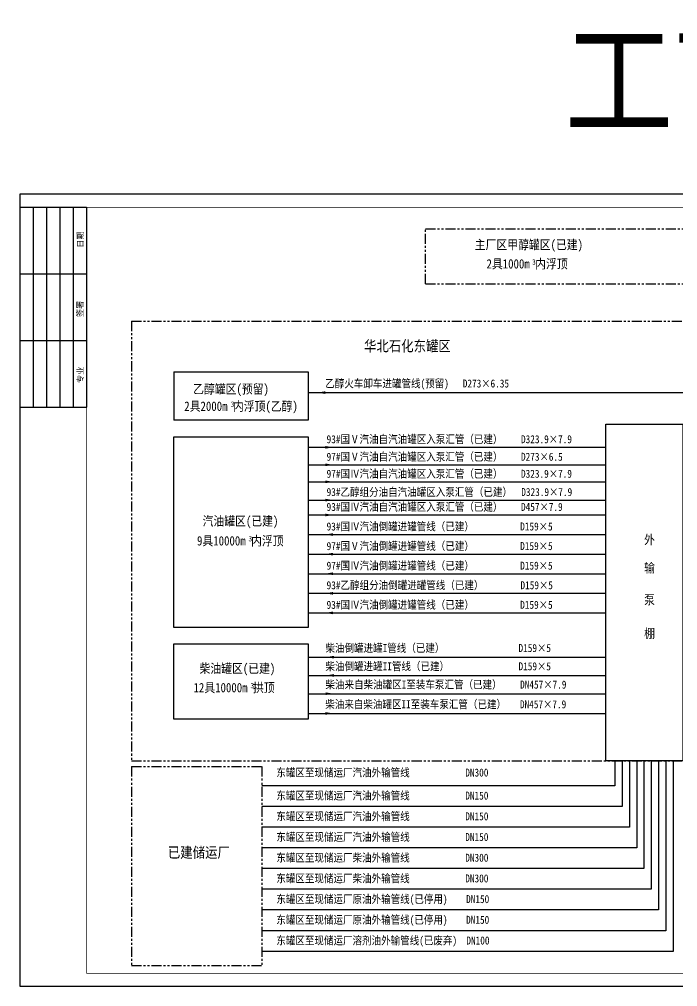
# Model space of a CAD drawing. Header units: millimetres. Extents: x 36820 to 41163, y -3485 to -2358.
# Drawn here: x 36820.2 to 37066.8, y -3073.8 to -2711.4 of the extents above; entities that cross this region are included whole.
import ezdxf

# ---------------------------------------------------------------- set-up
doc = ezdxf.new("R2010")
doc.units = ezdxf.units.MM
doc.header["$LTSCALE"] = 6
doc.linetypes.add('PHANTOM2', pattern=[1.25, 0.625, -0.125, 0.125, -0.125, 0.125, -0.125])
doc.layers.add('bc', color=7, linetype='Continuous')
doc.layers.add('DEVICE', color=4, linetype='Continuous')
doc.styles.add('ST', font='')
doc.styles.get("Standard").update_dxf_attribs({"font": ''})
doc.styles.get('ST').set_extended_font_data('SimSun')
doc.styles.get('Standard').set_extended_font_data('NSimSun')

# ---------------------------------------------------------------- blocks, each defined once
blk = doc.blocks.new('hqz')
for p, q in [((-20, -75), (-20, 0)), ((-15, -75), (-15, 0)), ((-10, -75), (-10, 0)), ((-5, -75), (-5, 0))]:
    blk.add_line(p, q)
at = {"const_width": 0.5}
for points in [[(0, 0), (-25, 0)], [(0, -75), (0, 0)], [(0, -25), (-25, -25)], [(0, -50), (-25, -50)], [(-25, -75), (0, -75)]]:
    blk.add_lwpolyline(points, dxfattribs=at)
for s, p in [('日期', (-1.31, -15.13)), ('签署', (-1.4, -41.16)), ('专业', (-1.32, -65.85))]:
    blk.add_text(s, height=2.2, rotation=90).set_placement(p)

msp = doc.modelspace()

# ---------------------------------------------------------------- linework, layer by layer
at = {"color": 2, "linetype": 'PHANTOM2'}
for p, q in [((36972.381, -2789.852), (37082.588, -2789.852)), ((36972.381, -2810.486), (36972.381, -2789.852)), ((36972.381, -2810.486), (37082.588, -2810.486)), ((36862.174, -2824.526), (36862.174, -2989.204)), ((36862.174, -2824.526), (37082.588, -2824.526)), ((36862.174, -2989.204), (37082.588, -2989.204)), ((36862.174, -2991.392), (36862.174, -3065.949)), ((36862.174, -2991.392), (36911.005, -2991.392)), ((36911.005, -2991.392), (36911.005, -3065.949)), ((36862.174, -3065.949), (36911.005, -3065.949))]:
    msp.add_line(p, q, dxfattribs=at)
at = {"color": 7}
for p, q in [((36878.033, -2843.425), (36928.429, -2843.425)), ((36878.033, -2843.425), (36878.033, -2861.517)), ((36928.429, -2843.425), (36928.429, -2861.517)), ((36928.429, -2861.517), (36878.033, -2861.517)), ((36878.033, -2867.853), (36928.429, -2867.853)), ((36878.033, -2939.307), (36878.033, -2867.853)), ((36928.429, -2867.853), (36928.429, -2939.307)), ((36928.429, -2939.307), (36878.033, -2939.307)), ((36878.033, -2945.358), (36928.429, -2945.358)), ((36878.033, -2945.358), (36928.429, -2945.358)), ((36878.033, -2973.643), (36878.033, -2945.358)), ((36878.033, -2955.565), (36878.033, -2945.415)), ((36928.429, -2945.358), (36928.429, -2955.508)), ((36928.429, -2945.358), (36928.429, -2973.643)), ((36928.429, -2973.643), (36878.033, -2973.643))]:
    msp.add_line(p, q, dxfattribs=at)
at = {"color": 6}
for p, q in [((36928.429, -2871.747), (37039.96, -2871.747)), ((36928.429, -2878.312), (37039.96, -2878.312)), ((36928.429, -2884.685), (37039.96, -2884.685)), ((36928.429, -2891.527), (37039.96, -2891.527)), ((36928.429, -2897.096), (37039.96, -2897.096)), ((36928.429, -2904.434), (37039.96, -2904.434)), ((36928.429, -2911.772), (37039.96, -2911.772)), ((36928.429, -2919.11), (37039.96, -2919.11)), ((36928.429, -2926.448), (37039.96, -2926.448)), ((36928.429, -2933.787), (37039.96, -2933.787))]:
    msp.add_line(p, q, dxfattribs=at)
at = {"color": 5}
for p, q in [((36928.504, -2950.368), (37040.035, -2950.368)), ((36928.504, -2957.216), (37040.035, -2957.216)), ((36928.504, -2964.063), (37040.035, -2964.063)), ((36928.429, -2971.45), (37039.96, -2971.45))]:
    msp.add_line(p, q, dxfattribs=at)
at = {"color": 6, "linetype": 'ByBlock'}
for p, q in [((37043.291, -2989.204), (37043.291, -2998.561)), ((37046.02, -2989.204), (37046.02, -3006.317)), ((37048.75, -2989.204), (37048.75, -3014.072)), ((37051.479, -2989.204), (37051.479, -3021.828)), ((37043.291, -2998.561), (36911.005, -2998.561)), ((37046.02, -3006.317), (36911.005, -3006.317)), ((37048.75, -3014.072), (36911.005, -3014.072)), ((37051.479, -3021.828), (36911.005, -3021.828))]:
    msp.add_line(p, q, dxfattribs=at)
at = {"color": 30, "linetype": 'ByBlock'}
for p, q in [((37059.667, -2989.204), (37059.667, -3045.094)), ((37062.396, -2989.204), (37062.396, -3052.85)), ((37059.667, -3045.094), (36911.005, -3045.094)), ((37062.396, -3052.85), (36911.005, -3052.85))]:
    msp.add_line(p, q, dxfattribs=at)
at = {"color": 3, "linetype": 'ByBlock'}
for p, q in [((37065.125, -2989.204), (37065.125, -3060.605)), ((37065.125, -3060.605), (36911.005, -3060.605))]:
    msp.add_line(p, q, dxfattribs=at)
at = {"color": 240, "const_width": 0.5}
msp.add_lwpolyline([(36928.429, -2851.253), (37161.564, -2851.253)], dxfattribs=at)
at = {"color": 7}
msp.add_lwpolyline([(36931.823, -2851.253, 0, 1, 0), (36934.823, -2851.253, 1, 1, 0)], format="xyseb", dxfattribs=at)
at = {"color": 6}
for points in [[(36937.823, -2871.747, 0, 1, 0), (36934.823, -2871.747, 1, 1, 0)], [(36937.823, -2878.312, 0, 1, 0), (36934.823, -2878.312, 1, 1, 0)], [(36937.823, -2884.685, 0, 1, 0), (36934.823, -2884.685, 1, 1, 0)], [(36937.823, -2891.527, 0, 1, 0), (36934.823, -2891.527, 1, 1, 0)], [(36937.823, -2897.096, 0, 1, 0), (36934.823, -2897.096, 1, 1, 0)], [(36934.697, -2904.434, 0, 1, 0), (36937.697, -2904.434, 1, 1, 0)], [(36934.697, -2911.772, 0, 1, 0), (36937.697, -2911.772, 1, 1, 0)], [(36934.697, -2919.11, 0, 1, 0), (36937.697, -2919.11, 1, 1, 0)], [(36934.697, -2926.448, 0, 1, 0), (36937.697, -2926.448, 1, 1, 0)], [(36934.697, -2933.787, 0, 1, 0), (36937.697, -2933.787, 1, 1, 0)]]:
    msp.add_lwpolyline(points, format="xyseb", dxfattribs=at)
at = {"color": 5}
for points in [[(36935.081, -2950.368, 0, 1, 0), (36938.081, -2950.368, 1, 1, 0)], [(36935.081, -2957.216, 0, 1, 0), (36938.081, -2957.216, 1, 1, 0)], [(36937.897, -2964.063, 0, 1, 0), (36934.897, -2964.063, 1, 1, 0)], [(36937.823, -2971.45, 0, 1, 0), (36934.823, -2971.45, 1, 1, 0)]]:
    msp.add_lwpolyline(points, format="xyseb", dxfattribs=at)
at = {"layer": 'bc', "color": 2, "linetype": 'Continuous', "ltscale": 0.13}
for points in [[(36820.444, -2776.821), (37472.334, -2776.821), (37472.334, -3073.821), (36820.444, -3073.821)], [(37039.96, -2863.068), (37068.777, -2863.068), (37068.777, -2989.204), (37039.96, -2989.204)]]:
    msp.add_lwpolyline(points, close=True, dxfattribs=at)
at = {"layer": 'bc', "color": 2, "linetype": 'Continuous', "ltscale": 0.13, "const_width": 0.3}
msp.add_lwpolyline([(36845.444, -2781.821), (37467.334, -2781.821), (37467.334, -3068.821), (36845.444, -3068.821)], close=True, dxfattribs=at)
at = {"layer": 'DEVICE', "color": 5, "linetype": 'ByBlock'}
for p, q in [((37054.208, -2989.204), (37054.208, -3029.583)), ((37056.937, -2989.204), (37056.937, -3037.339)), ((37054.208, -3029.583), (36911.005, -3029.583)), ((37056.937, -3037.339), (36911.005, -3037.339))]:
    msp.add_line(p, q, dxfattribs=at)

# ---------------------------------------------------------------- block references
at = {"layer": 'bc'}
msp.add_blockref('hqz', (36845.444, -2781.821), dxfattribs=at)

# ---------------------------------------------------------------- texts
at = {"style": 'ST', "width": 0.85}
msp.add_text('工艺流程框图', height=35, dxfattribs=at).set_placement((37024.56, -2751.59))
at = {"layer": 'DEVICE', "color": 7, "style": 'ST', "width": 0.85}
for s, height, p in [('主厂区甲醇罐区(已建)', 3.5, (36990.811, -2797.555)), ('2具1000m 内浮顶', 3.5, (36995.213, -2804.744)), ('3', 2, (37012.304, -2803.314)), ('华北石化东罐区', 4, (36949.348, -2835.783)), ('乙醇罐区(预留)', 3.5, (36885.303, -2851.633)), ('乙醇火车卸车进罐管线(预留)   D273×6.35', 3, (36934.803, -2849.33)), ('2具2000m 内浮顶(乙醇)  ', 3.5, (36881.983, -2858.086)), ('3', 2, (36899.387, -2856.553)), ('汽油罐区(已建)', 3.5, (36888.854, -2901.108)), ('9具10000m 内浮顶 ', 3.5, (36886.758, -2908.523)), ('3', 2, (36906.031, -2906.989)), ('外', 3.5, (37054.269, -2908.092)), ('输', 3.5, (37054.269, -2918.658)), ('泵', 3.5, (37054.269, -2930.596)), ('棚', 3.5, (37054.269, -2943.221)), ('柴油罐区(已建)', 3.5, (36887.689, -2956.339)), ('12具10000m 拱顶 ', 3.5, (36885.443, -2963.527)), ('3', 2, (36906.784, -2961.993)), ('已建储运厂', 4, (36875.857, -3025.526))]:
    msp.add_text(s, height=height, dxfattribs=at).set_placement(p)
at = {"layer": 'DEVICE', "color": 6, "style": 'ST', "width": 0.85}
for s, p in [('93#国Ⅴ汽油自汽油罐区入泵汇管（已建）    D323.9×7.9  ', (36935.304, -2870.214)), ('97#国Ⅴ汽油自汽油罐区入泵汇管（已建）    D273×6.5', (36935.304, -2876.78)), ('97#国Ⅳ汽油自汽油罐区入泵汇管（已建）    D323.9×7.9', (36935.304, -2883.152)), ('93#乙醇组分油自汽油罐区入泵汇管（已建）  D323.9×7.9', (36935.304, -2889.994)), ('93#国Ⅳ汽油自汽油罐区入泵汇管（已建）    D457×7.9', (36935.304, -2895.563)), ('93#国Ⅳ汽油倒罐进罐管线（已建）          D159×5 ', (36935.304, -2902.901)), ('97#国Ⅴ汽油倒罐进罐管线（已建）          D159×5 ', (36935.304, -2910.239)), ('97#国Ⅳ汽油倒罐进罐管线（已建）          D159×5 ', (36935.304, -2917.577)), ('93#乙醇组分油倒罐进罐管线（已建）        D159×5 ', (36935.304, -2924.916)), ('93#国Ⅳ汽油倒罐进罐管线（已建）          D159×5 ', (36935.304, -2932.254)), ('东罐区至现储运厂汽油外输管线            DN300', (36916.461, -2995.098)), ('东罐区至现储运厂汽油外输管线            DN150', (36916.461, -3003.742)), ('东罐区至现储运厂汽油外输管线            DN150', (36916.461, -3011.497)), ('东罐区至现储运厂汽油外输管线            DN150', (36916.461, -3019.253))]:
    msp.add_text(s, height=3, dxfattribs=at).set_placement(p)
at = {"layer": 'DEVICE', "color": 5, "style": 'ST', "width": 0.85}
for s, p in [('柴油倒罐进罐I管线（已建）                D159×5 ', (36934.877, -2948.445)), ('柴油倒罐进罐II管线（已建）               D159×5 ', (36934.877, -2955.293)), ('柴油来自柴油罐区I至装车泵汇管（已建）    DN457×7.9', (36934.877, -2962.141)), ('柴油来自柴油罐区II至装车泵汇管（已建）   DN457×7.9', (36934.803, -2969.527)), ('东罐区至现储运厂柴油外输管线            DN300', (36916.461, -3027.008)), ('东罐区至现储运厂柴油外输管线            DN300', (36916.461, -3034.764))]:
    msp.add_text(s, height=3, dxfattribs=at).set_placement(p)
at = {"layer": 'DEVICE', "color": 30, "style": 'ST', "width": 0.85}
for p in [(36916.461, -3042.519), (36916.461, -3050.275)]:
    msp.add_text('东罐区至现储运厂原油外输管线(已停用)    DN150', height=3, dxfattribs=at).set_placement(p)
at = {"layer": 'DEVICE', "color": 3, "style": 'ST', "width": 0.85}
msp.add_text('东罐区至现储运厂溶剂油外输管线(已废弃)  DN100', height=3, dxfattribs=at).set_placement((36916.461, -3058.03))

doc.saveas('drawing.dxf')
